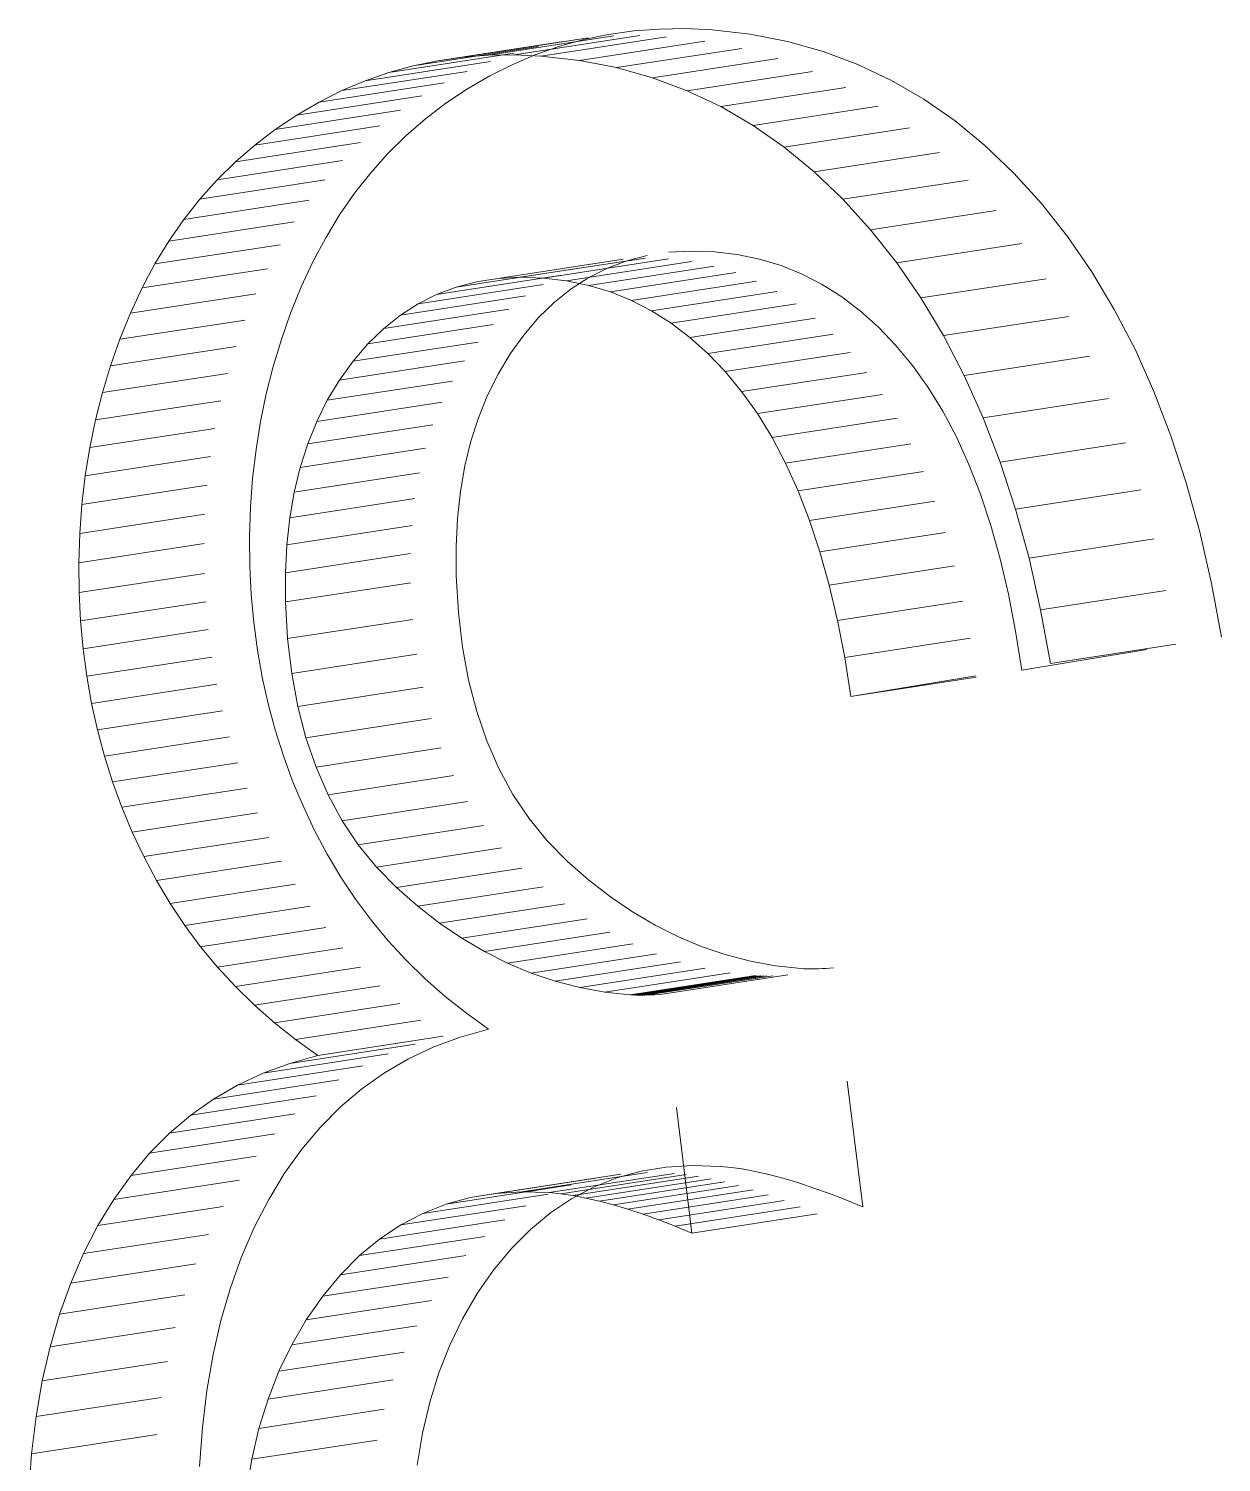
# Model space of a CAD drawing. Extents: x 23 to 417, y 3 to 294.
# Drawn here: x 354.677 to 355.618, y 119.541 to 120.673 of the extents above; entities that cross this region are included whole.
import ezdxf

# ---------------------------------------------------------------- set-up
doc = ezdxf.new("R2010")
doc.units = 0
doc.linetypes.add('DASHED', pattern=[15, 12, -3])
doc.layers.get('0').update_dxf_attribs({"lineweight": 13})

# ---------------------------------------------------------------- blocks, each defined once
blk = doc.blocks.new('BLOCK3535')
at = {"color": 7, "linetype": 'DASHED', "lineweight": 13, "ltscale": 0.006819}
for p, q in [((5.4296, -23.3737), (5.6992, -23.3323)), ((5.4686, -23.3656), (5.7381, -23.3242)), ((5.5083, -23.3601), (5.7778, -23.3187)), ((5.5487, -23.357), (5.8183, -23.3156)), ((5.5899, -23.3564), (5.8595, -23.315)), ((5.6318, -23.3583), (5.9014, -23.3169)), ((5.6922, -23.3652), (5.9618, -23.3237)), ((5.3539, -23.3973), (5.6235, -23.3559)), ((5.3914, -23.3843), (5.661, -23.3429)), ((5.7507, -23.3766), (6.0203, -23.3352)), ((5.8074, -23.3926), (6.077, -23.3511)), ((5.3172, -23.4128), (5.5868, -23.3714)), ((5.8622, -23.4131), (6.1318, -23.3717)), ((5.2812, -23.4309), (5.5508, -23.3895)), ((5.9151, -23.4382), (6.1847, -23.3968)), ((5.2459, -23.4514), (5.5155, -23.41)), ((5.2119, -23.4741), (5.4815, -23.4327)), ((5.9662, -23.4679), (6.2357, -23.4265)), ((5.1796, -23.4988), (5.4492, -23.4573)), ((6.0153, -23.5022), (6.2849, -23.4608)), ((5.1491, -23.5253), (5.4187, -23.4839)), ((5.1203, -23.5537), (5.3898, -23.5123)), ((6.0627, -23.541), (6.3322, -23.4996)), ((5.0931, -23.5841), (5.3627, -23.5426)), ((6.1081, -23.5844), (6.3777, -23.543)), ((5.0678, -23.6163), (5.3373, -23.5749)), ((6.1517, -23.6324), (6.4212, -23.591)), ((5.0441, -23.6504), (5.3137, -23.609)), ((5.0222, -23.6865), (5.2918, -23.6451)), ((6.1929, -23.6845), (6.4625, -23.6431)), ((5.5634, -23.7095), (5.8329, -23.6681)), ((5.5985, -23.7075), (5.8681, -23.6661)), ((5.6352, -23.7087), (5.9047, -23.6673)), ((5.6716, -23.713), (5.9412, -23.6715)), ((5.002, -23.7244), (5.2716, -23.683)), ((5.4667, -23.7346), (5.7363, -23.6932)), ((5.4974, -23.723), (5.767, -23.6816)), ((5.7069, -23.7203), (5.9765, -23.6789)), ((5.7411, -23.7306), (6.0106, -23.6892)), ((5.4374, -23.7493), (5.7069, -23.7079)), ((5.7741, -23.744), (6.0437, -23.7026)), ((5.806, -23.7605), (6.0755, -23.719)), ((6.2312, -23.7402), (6.5008, -23.6988)), ((4.9835, -23.7643), (5.2531, -23.7228)), ((5.4095, -23.7672), (5.6791, -23.7258)), ((5.8367, -23.7799), (6.1063, -23.7385)), ((4.9669, -23.8054), (5.2364, -23.764)), ((5.3832, -23.7883), (5.6527, -23.7469)), ((5.8663, -23.8024), (6.1359, -23.761)), ((6.2668, -23.7996), (6.5363, -23.7582)), ((5.3583, -23.8126), (5.6278, -23.7712)), ((5.8947, -23.828), (6.1643, -23.7865)), ((4.9521, -23.8472), (5.2217, -23.8058)), ((5.3348, -23.8401), (5.6044, -23.7987)), ((5.3133, -23.8701), (5.5829, -23.8286)), ((5.922, -23.8565), (6.1916, -23.8151)), ((6.2994, -23.8626), (6.569, -23.8212)), ((4.9392, -23.8896), (5.2088, -23.8482)), ((5.9482, -23.8881), (6.2178, -23.8467)), ((5.2942, -23.9018), (5.5638, -23.8604)), ((4.9283, -23.9328), (5.1979, -23.8913)), ((5.2776, -23.9353), (5.5471, -23.8939)), ((5.973, -23.9228), (6.2426, -23.8814)), ((6.3293, -23.9292), (6.5989, -23.8878)), ((5.9961, -23.9604), (6.2657, -23.919)), ((4.9192, -23.9765), (5.1888, -23.9351)), ((5.2633, -23.9707), (5.5329, -23.9292)), ((5.2514, -24.0078), (5.521, -23.9664)), ((6.0175, -24.001), (6.2871, -23.9596)), ((6.3563, -23.9995), (6.6258, -23.9581)), ((4.9121, -24.021), (5.1817, -23.9796)), ((5.242, -24.0467), (5.5115, -24.0053)), ((6.0373, -24.0447), (6.3068, -24.0033)), ((4.9068, -24.0661), (5.1764, -24.0247)), ((6.3804, -24.0735), (6.65, -24.0321)), ((5.2349, -24.0874), (5.5045, -24.0459)), ((6.0553, -24.0913), (6.3249, -24.0499)), ((4.9035, -24.1118), (5.1731, -24.0704)), ((5.2303, -24.1298), (5.4999, -24.0884)), ((6.0718, -24.1409), (6.3413, -24.0995)), ((4.902, -24.1583), (5.1716, -24.1169)), ((6.4017, -24.1511), (6.6713, -24.1096)), ((5.2281, -24.1741), (5.4977, -24.1327)), ((4.9025, -24.2054), (5.1721, -24.1639)), ((6.0865, -24.1935), (6.3561, -24.1521)), ((5.2283, -24.2201), (5.4978, -24.1787)), ((6.4201, -24.2323), (6.6897, -24.1909)), ((4.9047, -24.2501), (5.1743, -24.2086)), ((6.0996, -24.2492), (6.3692, -24.2078)), ((5.2316, -24.278), (5.5012, -24.2366)), ((4.9087, -24.2941), (5.1783, -24.2527)), ((6.111, -24.3078), (6.3806, -24.2664)), ((6.4357, -24.3172), (6.7053, -24.2757)), ((4.9145, -24.3375), (5.1841, -24.2961)), ((5.2381, -24.333), (5.5077, -24.2916)), ((6.1207, -24.3694), (6.3903, -24.328)), ((4.922, -24.3802), (5.1916, -24.3388)), ((5.2477, -24.3852), (5.5173, -24.3438)), ((4.9313, -24.4222), (5.2009, -24.3808)), ((5.2605, -24.4345), (5.5301, -24.3931)), ((4.9424, -24.4635), (5.212, -24.4221)), ((5.2764, -24.481), (5.546, -24.4396)), ((4.9553, -24.5042), (5.2249, -24.4628)), ((5.2955, -24.5247), (5.5651, -24.4832)), ((4.9699, -24.5442), (5.2395, -24.5028)), ((5.3178, -24.5655), (5.5873, -24.5241)), ((4.9863, -24.5836), (5.2559, -24.5422)), ((5.3432, -24.6034), (5.6127, -24.562)), ((5.0045, -24.6222), (5.2741, -24.5808)), ((5.3717, -24.6386), (5.6413, -24.5972)), ((5.0244, -24.6599), (5.294, -24.6184)), ((5.4034, -24.6709), (5.673, -24.6294)), ((5.046, -24.6961), (5.3156, -24.6547)), ((5.437, -24.7003), (5.7066, -24.6589)), ((5.0693, -24.731), (5.3389, -24.6895)), ((5.4714, -24.727), (5.741, -24.6856)), ((5.5065, -24.7509), (5.776, -24.7095)), ((5.0943, -24.7644), (5.3638, -24.723)), ((5.5423, -24.772), (5.8119, -24.7306)), ((5.1209, -24.7965), (5.3905, -24.7551)), ((5.5788, -24.7904), (5.8484, -24.749)), ((5.6161, -24.8059), (5.8857, -24.7645)), ((5.6541, -24.8187), (5.9237, -24.7773)), ((5.1492, -24.8272), (5.4188, -24.7858)), ((5.6928, -24.8287), (5.9624, -24.7873)), ((5.7322, -24.8359), (6.0018, -24.7945)), ((5.7724, -24.8403), (6.042, -24.7989)), ((5.7764, -24.8405), (6.046, -24.7991)), ((5.7807, -24.8407), (6.0502, -24.7993)), ((5.7851, -24.8408), (6.0547, -24.7994)), ((5.7899, -24.8408), (6.0595, -24.7994)), ((5.8001, -24.8406), (6.0696, -24.7992)), ((5.8234, -24.8393), (6.093, -24.7979)), ((5.1792, -24.8565), (5.4488, -24.8151)), ((5.2109, -24.8844), (5.4805, -24.843)), ((5.2443, -24.9109), (5.5139, -24.8695)), ((5.2793, -24.9361), (5.5489, -24.8946)), ((5.235, -24.9485), (5.5046, -24.907)), ((5.1928, -24.9641), (5.4624, -24.9227)), ((5.1148, -25.005), (5.3844, -24.9636)), ((5.1527, -24.9829), (5.4223, -24.9415)), ((5.079, -25.0303), (5.3486, -24.9888)), ((5.0454, -25.0587), (5.315, -25.0173)), ((5.0138, -25.0904), (5.2834, -25.049)), ((4.9845, -25.1253), (5.254, -25.0839)), ((4.9572, -25.1634), (5.2268, -25.122)), ((5.5198, -25.1603), (5.7894, -25.1189)), ((5.5597, -25.1538), (5.8293, -25.1124)), ((5.6013, -25.1512), (5.8708, -25.1098)), ((5.6445, -25.1525), (5.9141, -25.1111)), ((5.6629, -25.1543), (5.9325, -25.1129)), ((5.6823, -25.1572), (5.9518, -25.1158)), ((5.7025, -25.1611), (5.9721, -25.1197)), ((5.445, -25.1853), (5.7146, -25.1438)), ((5.4816, -25.1708), (5.7511, -25.1294)), ((5.7237, -25.166), (5.9933, -25.1245)), ((5.7457, -25.1719), (6.0153, -25.1305)), ((5.7687, -25.1788), (6.0383, -25.1374)), ((4.9321, -25.2047), (5.2017, -25.1633)), ((5.4101, -25.2036), (5.6797, -25.1622)), ((5.7926, -25.1867), (6.0622, -25.1453)), ((5.8174, -25.1957), (6.087, -25.1542)), ((5.8431, -25.2056), (6.1127, -25.1642)), ((5.3768, -25.2259), (5.6464, -25.1845)), ((5.8697, -25.2166), (6.1393, -25.1752)), ((4.9093, -25.2489), (5.1789, -25.2075)), ((5.3453, -25.2521), (5.6148, -25.2107)), ((4.8892, -25.2955), (5.1588, -25.254)), ((5.3153, -25.2822), (5.5849, -25.2408)), ((5.2871, -25.3163), (5.5567, -25.2749)), ((4.8716, -25.3445), (5.1412, -25.3031)), ((5.2611, -25.3535), (5.5307, -25.3121)), ((4.8567, -25.3959), (5.1263, -25.3545)), ((5.2381, -25.393), (5.5077, -25.3516)), ((5.2179, -25.4347), (5.4875, -25.3933)), ((4.8444, -25.4498), (5.114, -25.4084)), ((5.2007, -25.4787), (5.4703, -25.4373)), ((4.8346, -25.5062), (5.1042, -25.4648)), ((5.1864, -25.525), (5.456, -25.4836)), ((4.8275, -25.565), (5.0971, -25.5236)), ((5.1751, -25.5736), (5.4446, -25.5322))]:
    blk.add_line(p, q, dxfattribs=at)
at = {"color": 7, "linetype": 'DASHED', "lineweight": 13, "ltscale": 0.00099113}
for p, q in [((5.6992, -23.3323), (5.661, -23.3429)), ((5.4296, -23.3737), (5.3914, -23.3843))]:
    blk.add_line(p, q, dxfattribs=at)
at = {"color": 7, "linetype": 'DASHED', "lineweight": 13, "ltscale": 0.000994502}
for p, q in [((5.7381, -23.3242), (5.6992, -23.3323)), ((5.4686, -23.3656), (5.4296, -23.3737))]:
    blk.add_line(p, q, dxfattribs=at)
at = {"color": 7, "linetype": 'DASHED', "lineweight": 13, "ltscale": 0.001002}
for p, q in [((5.7778, -23.3187), (5.7381, -23.3242)), ((5.5083, -23.3601), (5.4686, -23.3656)), ((5.9237, -24.7773), (5.8857, -24.7645)), ((5.6541, -24.8187), (5.6161, -24.8059))]:
    blk.add_line(p, q, dxfattribs=at)
at = {"color": 7, "linetype": 'DASHED', "lineweight": 13, "ltscale": 0.001014}
for p, q in [((5.8183, -23.3156), (5.7778, -23.3187)), ((5.5487, -23.357), (5.5083, -23.3601))]:
    blk.add_line(p, q, dxfattribs=at)
at = {"color": 7, "linetype": 'DASHED', "lineweight": 13, "ltscale": 0.00103}
for p, q in [((5.8595, -23.315), (5.8183, -23.3156)), ((5.5899, -23.3564), (5.5487, -23.357))]:
    blk.add_line(p, q, dxfattribs=at)
at = {"color": 7, "linetype": 'DASHED', "lineweight": 13, "ltscale": 0.001049}
for p, q in [((5.9014, -23.3169), (5.8595, -23.315)), ((5.6318, -23.3583), (5.5899, -23.3564)), ((5.4188, -24.7858), (5.4488, -24.8151)), ((5.1492, -24.8272), (5.1792, -24.8565))]:
    blk.add_line(p, q, dxfattribs=at)
at = {"color": 7, "linetype": 'DASHED', "lineweight": 13, "ltscale": 0.00152}
for p, q in [((5.9618, -23.3237), (5.9014, -23.3169)), ((5.6922, -23.3652), (5.6318, -23.3583))]:
    blk.add_line(p, q, dxfattribs=at)
at = {"color": 7, "linetype": 'DASHED', "lineweight": 13, "ltscale": 0.001491}
for p, q in [((6.0203, -23.3352), (5.9618, -23.3237)), ((5.7507, -23.3766), (5.6922, -23.3652))]:
    blk.add_line(p, q, dxfattribs=at)
at = {"color": 7, "linetype": 'DASHED', "lineweight": 13, "ltscale": 0.000996958}
for p, q in [((5.6235, -23.3559), (5.5868, -23.3714)), ((5.3539, -23.3973), (5.3172, -23.4128))]:
    blk.add_line(p, q, dxfattribs=at)
at = {"color": 7, "linetype": 'DASHED', "lineweight": 13, "ltscale": 0.000992173}
for p, q in [((5.661, -23.3429), (5.6235, -23.3559)), ((5.3914, -23.3843), (5.3539, -23.3973))]:
    blk.add_line(p, q, dxfattribs=at)
at = {"color": 7, "linetype": 'DASHED', "lineweight": 13, "ltscale": 0.001472}
for p, q in [((6.077, -23.3511), (6.0203, -23.3352)), ((5.8074, -23.3926), (5.7507, -23.3766))]:
    blk.add_line(p, q, dxfattribs=at)
at = {"color": 7, "linetype": 'DASHED', "lineweight": 13, "ltscale": 0.001463}
for p, q in [((6.1318, -23.3717), (6.077, -23.3511)), ((5.8622, -23.4131), (5.8074, -23.3926))]:
    blk.add_line(p, q, dxfattribs=at)
at = {"color": 7, "linetype": 'DASHED', "lineweight": 13, "ltscale": 0.001006}
for p, q in [((5.5868, -23.3714), (5.5508, -23.3895)), ((5.3172, -23.4128), (5.2812, -23.4309))]:
    blk.add_line(p, q, dxfattribs=at)
at = {"color": 7, "linetype": 'DASHED', "lineweight": 13, "ltscale": 0.001464}
for p, q in [((6.1847, -23.3968), (6.1318, -23.3717)), ((5.9151, -23.4382), (5.8622, -23.4131))]:
    blk.add_line(p, q, dxfattribs=at)
at = {"color": 7, "linetype": 'DASHED', "lineweight": 13, "ltscale": 0.00102}
for p, q in [((5.5508, -23.3895), (5.5155, -23.41)), ((5.2812, -23.4309), (5.2459, -23.4514))]:
    blk.add_line(p, q, dxfattribs=at)
at = {"color": 7, "linetype": 'DASHED', "lineweight": 13, "ltscale": 0.001477}
for p, q in [((6.2357, -23.4265), (6.1847, -23.3968)), ((5.9662, -23.4679), (5.9151, -23.4382))]:
    blk.add_line(p, q, dxfattribs=at)
at = {"color": 7, "linetype": 'DASHED', "lineweight": 13, "ltscale": 0.001023}
for p, q in [((5.5155, -23.41), (5.4815, -23.4327)), ((5.2459, -23.4514), (5.2119, -23.4741))]:
    blk.add_line(p, q, dxfattribs=at)
at = {"color": 7, "linetype": 'DASHED', "lineweight": 13, "ltscale": 0.001015}
for p, q in [((5.4815, -23.4327), (5.4492, -23.4573)), ((5.2119, -23.4741), (5.1796, -23.4988))]:
    blk.add_line(p, q, dxfattribs=at)
at = {"color": 7, "linetype": 'DASHED', "lineweight": 13, "ltscale": 0.001499}
for p, q in [((6.2849, -23.4608), (6.2357, -23.4265)), ((6.0153, -23.5022), (5.9662, -23.4679))]:
    blk.add_line(p, q, dxfattribs=at)
at = {"color": 7, "linetype": 'DASHED', "lineweight": 13, "ltscale": 0.001012}
for p, q in [((5.4492, -23.4573), (5.4187, -23.4839)), ((5.4187, -23.4839), (5.3898, -23.5123)), ((5.1796, -23.4988), (5.1491, -23.5253)), ((5.1491, -23.5253), (5.1203, -23.5537))]:
    blk.add_line(p, q, dxfattribs=at)
at = {"color": 7, "linetype": 'DASHED', "lineweight": 13, "ltscale": 0.00153}
for p, q in [((6.3322, -23.4996), (6.2849, -23.4608)), ((6.0627, -23.541), (6.0153, -23.5022))]:
    blk.add_line(p, q, dxfattribs=at)
at = {"color": 7, "linetype": 'DASHED', "lineweight": 13, "ltscale": 0.001017}
for p, q in [((5.3898, -23.5123), (5.3627, -23.5426)), ((5.1203, -23.5537), (5.0931, -23.5841))]:
    blk.add_line(p, q, dxfattribs=at)
at = {"color": 7, "linetype": 'DASHED', "lineweight": 13, "ltscale": 0.001571}
for p, q in [((6.3777, -23.543), (6.3322, -23.4996)), ((6.1081, -23.5844), (6.0627, -23.541))]:
    blk.add_line(p, q, dxfattribs=at)
at = {"color": 7, "linetype": 'DASHED', "lineweight": 13, "ltscale": 0.001026}
for p, q in [((5.3627, -23.5426), (5.3373, -23.5749)), ((5.0931, -23.5841), (5.0678, -23.6163)), ((6.1916, -23.8151), (6.2178, -23.8467)), ((5.922, -23.8565), (5.9482, -23.8881)), ((5.6148, -25.2107), (5.6464, -25.1845)), ((5.3453, -25.2521), (5.3768, -25.2259))]:
    blk.add_line(p, q, dxfattribs=at)
at = {"color": 7, "linetype": 'DASHED', "lineweight": 13, "ltscale": 0.00162}
for p, q in [((6.4212, -23.591), (6.3777, -23.543)), ((6.1517, -23.6324), (6.1081, -23.5844))]:
    blk.add_line(p, q, dxfattribs=at)
at = {"color": 7, "linetype": 'DASHED', "lineweight": 13, "ltscale": 0.001038}
for p, q in [((5.3373, -23.5749), (5.3137, -23.609)), ((5.0678, -23.6163), (5.0441, -23.6504))]:
    blk.add_line(p, q, dxfattribs=at)
at = {"color": 7, "linetype": 'DASHED', "lineweight": 13, "ltscale": 0.001661}
for p, q in [((6.4625, -23.6431), (6.4212, -23.591)), ((6.1929, -23.6845), (6.1517, -23.6324))]:
    blk.add_line(p, q, dxfattribs=at)
at = {"color": 7, "linetype": 'DASHED', "lineweight": 13, "ltscale": 0.001055}
for p, q in [((5.3137, -23.609), (5.2918, -23.6451)), ((5.0441, -23.6504), (5.0222, -23.6865)), ((5.294, -24.6184), (5.3156, -24.6547)), ((5.0244, -24.6599), (5.046, -24.6961)), ((5.4488, -24.8151), (5.4805, -24.843)), ((5.1792, -24.8565), (5.2109, -24.8844))]:
    blk.add_line(p, q, dxfattribs=at)
at = {"color": 7, "linetype": 'DASHED', "lineweight": 13, "ltscale": 0.001075}
for p, q in [((5.2918, -23.6451), (5.2716, -23.683)), ((5.0222, -23.6865), (5.002, -23.7244))]:
    blk.add_line(p, q, dxfattribs=at)
at = {"color": 7, "linetype": 'DASHED', "lineweight": 13, "ltscale": 0.001691}
for p, q in [((6.5008, -23.6988), (6.4625, -23.6431)), ((6.2312, -23.7402), (6.1929, -23.6845))]:
    blk.add_line(p, q, dxfattribs=at)
at = {"color": 7, "linetype": 'DASHED', "lineweight": 13, "ltscale": 0.000832257}
for p, q in [((5.767, -23.6816), (5.7992, -23.6733)), ((5.4974, -23.723), (5.5297, -23.7147))]:
    blk.add_line(p, q, dxfattribs=at)
at = {"color": 7, "linetype": 'DASHED', "lineweight": 13, "ltscale": 0.000880522}
for p, q in [((5.8329, -23.6681), (5.8681, -23.6661)), ((5.5634, -23.7095), (5.5985, -23.7075))]:
    blk.add_line(p, q, dxfattribs=at)
at = {"color": 7, "linetype": 'DASHED', "lineweight": 13, "ltscale": 0.000916212}
for p, q in [((5.8681, -23.6661), (5.9047, -23.6673)), ((5.5985, -23.7075), (5.6352, -23.7087))]:
    blk.add_line(p, q, dxfattribs=at)
at = {"color": 7, "linetype": 'DASHED', "lineweight": 13, "ltscale": 0.000917252}
for p, q in [((5.9047, -23.6673), (5.9412, -23.6715)), ((5.6352, -23.7087), (5.6716, -23.713))]:
    blk.add_line(p, q, dxfattribs=at)
at = {"color": 7, "linetype": 'DASHED', "lineweight": 13, "ltscale": 0.000901365}
for p, q in [((5.9412, -23.6715), (5.9765, -23.6789)), ((5.6716, -23.713), (5.7069, -23.7203))]:
    blk.add_line(p, q, dxfattribs=at)
at = {"color": 7, "linetype": 'DASHED', "lineweight": 13, "ltscale": 0.001098}
for p, q in [((5.2716, -23.683), (5.2531, -23.7228)), ((5.002, -23.7244), (4.9835, -23.7643))]:
    blk.add_line(p, q, dxfattribs=at)
at = {"color": 7, "linetype": 'DASHED', "lineweight": 13, "ltscale": 0.000819987}
for p, q in [((5.7069, -23.7079), (5.7363, -23.6932)), ((5.4374, -23.7493), (5.4667, -23.7346))]:
    blk.add_line(p, q, dxfattribs=at)
at = {"color": 7, "linetype": 'DASHED', "lineweight": 13, "ltscale": 0.000821566}
for p, q in [((5.7363, -23.6932), (5.767, -23.6816)), ((5.4667, -23.7346), (5.4974, -23.723))]:
    blk.add_line(p, q, dxfattribs=at)
at = {"color": 7, "linetype": 'DASHED', "lineweight": 13, "ltscale": 0.000892286}
for p, q in [((5.9765, -23.6789), (6.0106, -23.6892)), ((5.7069, -23.7203), (5.7411, -23.7306))]:
    blk.add_line(p, q, dxfattribs=at)
at = {"color": 7, "linetype": 'DASHED', "lineweight": 13, "ltscale": 0.000890616}
for p, q in [((6.0106, -23.6892), (6.0437, -23.7026)), ((5.7411, -23.7306), (5.7741, -23.744))]:
    blk.add_line(p, q, dxfattribs=at)
at = {"color": 7, "linetype": 'DASHED', "lineweight": 13, "ltscale": 0.000852351}
blk.add_line((5.5297, -23.7147), (5.5634, -23.7095), dxfattribs=at)
at = {"color": 7, "linetype": 'DASHED', "lineweight": 13, "ltscale": 0.000827616}
for p, q in [((5.6791, -23.7258), (5.7069, -23.7079)), ((5.4095, -23.7672), (5.4374, -23.7493))]:
    blk.add_line(p, q, dxfattribs=at)
at = {"color": 7, "linetype": 'DASHED', "lineweight": 13, "ltscale": 0.000896634}
for p, q in [((6.0437, -23.7026), (6.0755, -23.719)), ((5.7741, -23.744), (5.806, -23.7605))]:
    blk.add_line(p, q, dxfattribs=at)
at = {"color": 7, "linetype": 'DASHED', "lineweight": 13, "ltscale": 0.000909192}
for p, q in [((6.0755, -23.719), (6.1063, -23.7385)), ((5.806, -23.7605), (5.8367, -23.7799))]:
    blk.add_line(p, q, dxfattribs=at)
at = {"color": 7, "linetype": 'DASHED', "lineweight": 13, "ltscale": 0.001729}
for p, q in [((6.5363, -23.7582), (6.5008, -23.6988)), ((6.2668, -23.7996), (6.2312, -23.7402))]:
    blk.add_line(p, q, dxfattribs=at)
at = {"color": 7, "linetype": 'DASHED', "lineweight": 13, "ltscale": 0.00111}
for p, q in [((5.2531, -23.7228), (5.2364, -23.764)), ((4.9835, -23.7643), (4.9669, -23.8054))]:
    blk.add_line(p, q, dxfattribs=at)
at = {"color": 7, "linetype": 'DASHED', "lineweight": 13, "ltscale": 0.000844486}
for p, q in [((5.6527, -23.7469), (5.6791, -23.7258)), ((5.3832, -23.7883), (5.4095, -23.7672))]:
    blk.add_line(p, q, dxfattribs=at)
at = {"color": 7, "linetype": 'DASHED', "lineweight": 13, "ltscale": 0.000929601}
for p, q in [((6.1063, -23.7385), (6.1359, -23.761)), ((5.8367, -23.7799), (5.8663, -23.8024))]:
    blk.add_line(p, q, dxfattribs=at)
at = {"color": 7, "linetype": 'DASHED', "lineweight": 13, "ltscale": 0.001108}
for p, q in [((5.2364, -23.764), (5.2217, -23.8058)), ((4.9669, -23.8054), (4.9521, -23.8472)), ((5.4977, -24.1327), (5.4999, -24.0884)), ((5.2281, -24.1741), (5.2303, -24.1298))]:
    blk.add_line(p, q, dxfattribs=at)
at = {"color": 7, "linetype": 'DASHED', "lineweight": 13, "ltscale": 0.000869518}
for p, q in [((5.6278, -23.7712), (5.6527, -23.7469)), ((5.3583, -23.8126), (5.3832, -23.7883))]:
    blk.add_line(p, q, dxfattribs=at)
at = {"color": 7, "linetype": 'DASHED', "lineweight": 13, "ltscale": 0.000956013}
for p, q in [((6.1359, -23.761), (6.1643, -23.7865)), ((5.8663, -23.8024), (5.8947, -23.828))]:
    blk.add_line(p, q, dxfattribs=at)
at = {"color": 7, "linetype": 'DASHED', "lineweight": 13, "ltscale": 0.001774}
for p, q in [((6.569, -23.8212), (6.5363, -23.7582)), ((6.2994, -23.8626), (6.2668, -23.7996))]:
    blk.add_line(p, q, dxfattribs=at)
at = {"color": 7, "linetype": 'DASHED', "lineweight": 13, "ltscale": 0.000902742}
for p, q in [((5.6044, -23.7987), (5.6278, -23.7712)), ((5.3348, -23.8401), (5.3583, -23.8126))]:
    blk.add_line(p, q, dxfattribs=at)
at = {"color": 7, "linetype": 'DASHED', "lineweight": 13, "ltscale": 0.000987931}
for p, q in [((6.1643, -23.7865), (6.1916, -23.8151)), ((5.8947, -23.828), (5.922, -23.8565))]:
    blk.add_line(p, q, dxfattribs=at)
at = {"color": 7, "linetype": 'DASHED', "lineweight": 13, "ltscale": 0.001109}
for p, q in [((5.2217, -23.8058), (5.2088, -23.8482)), ((4.9521, -23.8472), (4.9392, -23.8896))]:
    blk.add_line(p, q, dxfattribs=at)
at = {"color": 7, "linetype": 'DASHED', "lineweight": 13, "ltscale": 0.000921832}
for p, q in [((5.5829, -23.8286), (5.6044, -23.7987)), ((5.3133, -23.8701), (5.3348, -23.8401))]:
    blk.add_line(p, q, dxfattribs=at)
at = {"color": 7, "linetype": 'DASHED', "lineweight": 13, "ltscale": 0.000926185}
for p, q in [((5.5638, -23.8604), (5.5829, -23.8286)), ((5.2942, -23.9018), (5.3133, -23.8701))]:
    blk.add_line(p, q, dxfattribs=at)
at = {"color": 7, "linetype": 'DASHED', "lineweight": 13, "ltscale": 0.001826}
for p, q in [((6.5989, -23.8878), (6.569, -23.8212)), ((6.3293, -23.9292), (6.2994, -23.8626))]:
    blk.add_line(p, q, dxfattribs=at)
at = {"color": 7, "linetype": 'DASHED', "lineweight": 13, "ltscale": 0.001112}
for p, q in [((5.2088, -23.8482), (5.1979, -23.8913)), ((4.9392, -23.8896), (4.9283, -23.9328))]:
    blk.add_line(p, q, dxfattribs=at)
at = {"color": 7, "linetype": 'DASHED', "lineweight": 13, "ltscale": 0.001064}
for p, q in [((6.2178, -23.8467), (6.2426, -23.8814)), ((5.9482, -23.8881), (5.973, -23.9228)), ((5.2741, -24.5808), (5.294, -24.6184)), ((5.0045, -24.6222), (5.0244, -24.6599))]:
    blk.add_line(p, q, dxfattribs=at)
at = {"color": 7, "linetype": 'DASHED', "lineweight": 13, "ltscale": 0.000936313}
for p, q in [((5.5471, -23.8939), (5.5638, -23.8604)), ((5.2776, -23.9353), (5.2942, -23.9018))]:
    blk.add_line(p, q, dxfattribs=at)
at = {"color": 7, "linetype": 'DASHED', "lineweight": 13, "ltscale": 0.001118}
for p, q in [((5.1979, -23.8913), (5.1888, -23.9351)), ((4.9283, -23.9328), (4.9192, -23.9765)), ((5.7066, -24.6589), (5.673, -24.6294)), ((5.437, -24.7003), (5.4034, -24.6709)), ((5.315, -25.0173), (5.2834, -25.049)), ((5.0454, -25.0587), (5.0138, -25.0904))]:
    blk.add_line(p, q, dxfattribs=at)
at = {"color": 7, "linetype": 'DASHED', "lineweight": 13, "ltscale": 0.000952276}
for p, q in [((5.5329, -23.9292), (5.5471, -23.8939)), ((5.2633, -23.9707), (5.2776, -23.9353))]:
    blk.add_line(p, q, dxfattribs=at)
at = {"color": 7, "linetype": 'DASHED', "lineweight": 13, "ltscale": 0.001104}
for p, q in [((6.2426, -23.8814), (6.2657, -23.919)), ((5.973, -23.9228), (5.9961, -23.9604))]:
    blk.add_line(p, q, dxfattribs=at)
at = {"color": 7, "linetype": 'DASHED', "lineweight": 13, "ltscale": 0.001883}
for p, q in [((6.6258, -23.9581), (6.5989, -23.8878)), ((6.3563, -23.9995), (6.3293, -23.9292))]:
    blk.add_line(p, q, dxfattribs=at)
at = {"color": 7, "linetype": 'DASHED', "lineweight": 13, "ltscale": 0.001148}
for p, q in [((6.2657, -23.919), (6.2871, -23.9596)), ((5.9961, -23.9604), (6.0175, -24.001))]:
    blk.add_line(p, q, dxfattribs=at)
at = {"color": 7, "linetype": 'DASHED', "lineweight": 13, "ltscale": 0.001125}
for p, q in [((5.1888, -23.9351), (5.1817, -23.9796)), ((4.9192, -23.9765), (4.9121, -24.021)), ((5.5046, -24.907), (5.4624, -24.9227)), ((5.235, -24.9485), (5.1928, -24.9641))]:
    blk.add_line(p, q, dxfattribs=at)
at = {"color": 7, "linetype": 'DASHED', "lineweight": 13, "ltscale": 0.000974083}
for p, q in [((5.521, -23.9664), (5.5329, -23.9292)), ((5.2514, -24.0078), (5.2633, -23.9707))]:
    blk.add_line(p, q, dxfattribs=at)
at = {"color": 7, "linetype": 'DASHED', "lineweight": 13, "ltscale": 0.001001}
for p, q in [((5.5115, -24.0053), (5.521, -23.9664)), ((5.242, -24.0467), (5.2514, -24.0078)), ((5.6464, -25.1845), (5.6797, -25.1622)), ((5.3768, -25.2259), (5.4101, -25.2036))]:
    blk.add_line(p, q, dxfattribs=at)
at = {"color": 7, "linetype": 'DASHED', "lineweight": 13, "ltscale": 0.001197}
for p, q in [((6.2871, -23.9596), (6.3068, -24.0033)), ((6.0175, -24.001), (6.0373, -24.0447))]:
    blk.add_line(p, q, dxfattribs=at)
at = {"color": 7, "linetype": 'DASHED', "lineweight": 13, "ltscale": 0.001944}
for p, q in [((6.65, -24.0321), (6.6258, -23.9581)), ((6.3804, -24.0735), (6.3563, -23.9995))]:
    blk.add_line(p, q, dxfattribs=at)
at = {"color": 7, "linetype": 'DASHED', "lineweight": 13, "ltscale": 0.001135}
for p, q in [((5.1817, -23.9796), (5.1764, -24.0247)), ((4.9121, -24.021), (4.9068, -24.0661))]:
    blk.add_line(p, q, dxfattribs=at)
at = {"color": 7, "linetype": 'DASHED', "lineweight": 13, "ltscale": 0.001032}
for p, q in [((5.5045, -24.0459), (5.5115, -24.0053)), ((5.2349, -24.0874), (5.242, -24.0467))]:
    blk.add_line(p, q, dxfattribs=at)
at = {"color": 7, "linetype": 'DASHED', "lineweight": 13, "ltscale": 0.00125}
for p, q in [((6.3068, -24.0033), (6.3249, -24.0499)), ((6.0373, -24.0447), (6.0553, -24.0913))]:
    blk.add_line(p, q, dxfattribs=at)
at = {"color": 7, "linetype": 'DASHED', "lineweight": 13, "ltscale": 0.001147}
for p, q in [((5.1764, -24.0247), (5.1731, -24.0704)), ((4.9068, -24.0661), (4.9035, -24.1118))]:
    blk.add_line(p, q, dxfattribs=at)
at = {"color": 7, "linetype": 'DASHED', "lineweight": 13, "ltscale": 0.002012}
for p, q in [((6.6713, -24.1096), (6.65, -24.0321)), ((6.4017, -24.1511), (6.3804, -24.0735))]:
    blk.add_line(p, q, dxfattribs=at)
at = {"color": 7, "linetype": 'DASHED', "lineweight": 13, "ltscale": 0.001068}
for p, q in [((5.4999, -24.0884), (5.5045, -24.0459)), ((5.2303, -24.1298), (5.2349, -24.0874)), ((5.2559, -24.5422), (5.2741, -24.5808)), ((4.9863, -24.5836), (5.0045, -24.6222))]:
    blk.add_line(p, q, dxfattribs=at)
at = {"color": 7, "linetype": 'DASHED', "lineweight": 13, "ltscale": 0.001307}
for p, q in [((6.3249, -24.0499), (6.3413, -24.0995)), ((6.0553, -24.0913), (6.0718, -24.1409))]:
    blk.add_line(p, q, dxfattribs=at)
at = {"color": 7, "linetype": 'DASHED', "lineweight": 13, "ltscale": 0.001161}
for p, q in [((5.1731, -24.0704), (5.1716, -24.1169)), ((4.9035, -24.1118), (4.902, -24.1583))]:
    blk.add_line(p, q, dxfattribs=at)
at = {"color": 7, "linetype": 'DASHED', "lineweight": 13, "ltscale": 0.001366}
for p, q in [((6.3413, -24.0995), (6.3561, -24.1521)), ((6.0718, -24.1409), (6.0865, -24.1935))]:
    blk.add_line(p, q, dxfattribs=at)
at = {"color": 7, "linetype": 'DASHED', "lineweight": 13, "ltscale": 0.001177}
for p, q in [((5.1716, -24.1169), (5.1721, -24.1639)), ((4.902, -24.1583), (4.9025, -24.2054))]:
    blk.add_line(p, q, dxfattribs=at)
at = {"color": 7, "linetype": 'DASHED', "lineweight": 13, "ltscale": 0.002082}
for p, q in [((6.6897, -24.1909), (6.6713, -24.1096)), ((6.4201, -24.2323), (6.4017, -24.1511))]:
    blk.add_line(p, q, dxfattribs=at)
at = {"color": 7, "linetype": 'DASHED', "lineweight": 13, "ltscale": 0.001151}
for p, q in [((5.4978, -24.1787), (5.4977, -24.1327)), ((5.2283, -24.2201), (5.2281, -24.1741)), ((5.5489, -24.8946), (5.5046, -24.907)), ((5.2793, -24.9361), (5.235, -24.9485))]:
    blk.add_line(p, q, dxfattribs=at)
at = {"color": 7, "linetype": 'DASHED', "lineweight": 13, "ltscale": 0.001119}
for p, q in [((5.1721, -24.1639), (5.1743, -24.2086)), ((4.9025, -24.2054), (4.9047, -24.2501))]:
    blk.add_line(p, q, dxfattribs=at)
at = {"color": 7, "linetype": 'DASHED', "lineweight": 13, "ltscale": 0.001428}
for p, q in [((6.3561, -24.1521), (6.3692, -24.2078)), ((6.0865, -24.1935), (6.0996, -24.2492))]:
    blk.add_line(p, q, dxfattribs=at)
at = {"color": 7, "linetype": 'DASHED', "lineweight": 13, "ltscale": 0.001449}
for p, q in [((5.5012, -24.2366), (5.4978, -24.1787)), ((5.2316, -24.278), (5.2283, -24.2201))]:
    blk.add_line(p, q, dxfattribs=at)
at = {"color": 7, "linetype": 'DASHED', "lineweight": 13, "ltscale": 0.002157}
for p, q in [((6.7053, -24.2757), (6.6897, -24.1909)), ((6.4357, -24.3172), (6.4201, -24.2323))]:
    blk.add_line(p, q, dxfattribs=at)
at = {"color": 7, "linetype": 'DASHED', "lineweight": 13, "ltscale": 0.001106}
for p, q in [((5.1743, -24.2086), (5.1783, -24.2527)), ((4.9047, -24.2501), (4.9087, -24.2941))]:
    blk.add_line(p, q, dxfattribs=at)
at = {"color": 7, "linetype": 'DASHED', "lineweight": 13, "ltscale": 0.001493}
for p, q in [((6.3692, -24.2078), (6.3806, -24.2664)), ((6.0996, -24.2492), (6.111, -24.3078))]:
    blk.add_line(p, q, dxfattribs=at)
at = {"color": 7, "linetype": 'DASHED', "lineweight": 13, "ltscale": 0.001385}
for p, q in [((5.5077, -24.2916), (5.5012, -24.2366)), ((5.2381, -24.333), (5.2316, -24.278))]:
    blk.add_line(p, q, dxfattribs=at)
at = {"color": 7, "linetype": 'DASHED', "lineweight": 13, "ltscale": 0.001094}
for p, q in [((5.1783, -24.2527), (5.1841, -24.2961)), ((4.9087, -24.2941), (4.9145, -24.3375))]:
    blk.add_line(p, q, dxfattribs=at)
at = {"color": 7, "linetype": 'DASHED', "lineweight": 13, "ltscale": 0.001559}
for p, q in [((6.3806, -24.2664), (6.3903, -24.328)), ((6.111, -24.3078), (6.1207, -24.3694))]:
    blk.add_line(p, q, dxfattribs=at)
at = {"color": 7, "linetype": 'DASHED', "lineweight": 13, "ltscale": 0.007982}
for p, q in [((6.3903, -24.328), (6.7053, -24.2757)), ((6.1207, -24.3694), (6.4357, -24.3172))]:
    blk.add_line(p, q, dxfattribs=at)
at = {"color": 7, "linetype": 'DASHED', "lineweight": 13, "ltscale": 0.001084}
for p, q in [((5.1841, -24.2961), (5.1916, -24.3388)), ((4.9145, -24.3375), (4.922, -24.3802))]:
    blk.add_line(p, q, dxfattribs=at)
at = {"color": 7, "linetype": 'DASHED', "lineweight": 13, "ltscale": 0.001327}
for p, q in [((5.5173, -24.3438), (5.5077, -24.2916)), ((5.2477, -24.3852), (5.2381, -24.333))]:
    blk.add_line(p, q, dxfattribs=at)
at = {"color": 7, "linetype": 'DASHED', "lineweight": 13, "ltscale": 0.001076}
for p, q in [((5.1916, -24.3388), (5.2009, -24.3808)), ((4.922, -24.3802), (4.9313, -24.4222))]:
    blk.add_line(p, q, dxfattribs=at)
at = {"color": 7, "linetype": 'DASHED', "lineweight": 13, "ltscale": 0.001274}
for p, q in [((5.5301, -24.3931), (5.5173, -24.3438)), ((5.2605, -24.4345), (5.2477, -24.3852))]:
    blk.add_line(p, q, dxfattribs=at)
at = {"color": 7, "linetype": 'DASHED', "lineweight": 13, "ltscale": 0.00107}
for p, q in [((5.2009, -24.3808), (5.212, -24.4221)), ((4.9313, -24.4222), (4.9424, -24.4635))]:
    blk.add_line(p, q, dxfattribs=at)
at = {"color": 7, "linetype": 'DASHED', "lineweight": 13, "ltscale": 0.001229}
for p, q in [((5.546, -24.4396), (5.5301, -24.3931)), ((5.2764, -24.481), (5.2605, -24.4345))]:
    blk.add_line(p, q, dxfattribs=at)
at = {"color": 7, "linetype": 'DASHED', "lineweight": 13, "ltscale": 0.001067}
for p, q in [((5.212, -24.4221), (5.2249, -24.4628)), ((4.9424, -24.4635), (4.9553, -24.5042))]:
    blk.add_line(p, q, dxfattribs=at)
at = {"color": 7, "linetype": 'DASHED', "lineweight": 13, "ltscale": 0.001191}
for p, q in [((5.5651, -24.4832), (5.546, -24.4396)), ((5.2955, -24.5247), (5.2764, -24.481))]:
    blk.add_line(p, q, dxfattribs=at)
at = {"color": 7, "linetype": 'DASHED', "lineweight": 13, "ltscale": 0.001065}
for p, q in [((5.2249, -24.4628), (5.2395, -24.5028)), ((4.9553, -24.5042), (4.9699, -24.5442))]:
    blk.add_line(p, q, dxfattribs=at)
at = {"color": 7, "linetype": 'DASHED', "lineweight": 13, "ltscale": 0.001162}
for p, q in [((5.5873, -24.5241), (5.5651, -24.4832)), ((5.3178, -24.5655), (5.2955, -24.5247))]:
    blk.add_line(p, q, dxfattribs=at)
at = {"color": 7, "linetype": 'DASHED', "lineweight": 13, "ltscale": 0.001066}
for p, q in [((5.2395, -24.5028), (5.2559, -24.5422)), ((4.9699, -24.5442), (4.9863, -24.5836)), ((5.4805, -24.843), (5.5139, -24.8695)), ((5.2109, -24.8844), (5.2443, -24.9109))]:
    blk.add_line(p, q, dxfattribs=at)
at = {"color": 7, "linetype": 'DASHED', "lineweight": 13, "ltscale": 0.001142}
for p, q in [((5.6127, -24.562), (5.5873, -24.5241)), ((5.3432, -24.6034), (5.3178, -24.5655))]:
    blk.add_line(p, q, dxfattribs=at)
at = {"color": 7, "linetype": 'DASHED', "lineweight": 13, "ltscale": 0.001132}
for p, q in [((5.6413, -24.5972), (5.6127, -24.562)), ((5.3717, -24.6386), (5.3432, -24.6034))]:
    blk.add_line(p, q, dxfattribs=at)
at = {"color": 7, "linetype": 'DASHED', "lineweight": 13, "ltscale": 0.001131}
for p, q in [((5.673, -24.6294), (5.6413, -24.5972)), ((5.4034, -24.6709), (5.3717, -24.6386))]:
    blk.add_line(p, q, dxfattribs=at)
at = {"color": 7, "linetype": 'DASHED', "lineweight": 13, "ltscale": 0.001048}
for p, q in [((5.3156, -24.6547), (5.3389, -24.6895)), ((5.046, -24.6961), (5.0693, -24.731))]:
    blk.add_line(p, q, dxfattribs=at)
at = {"color": 7, "linetype": 'DASHED', "lineweight": 13, "ltscale": 0.001088}
for p, q in [((5.741, -24.6856), (5.7066, -24.6589)), ((5.4714, -24.727), (5.437, -24.7003))]:
    blk.add_line(p, q, dxfattribs=at)
at = {"color": 7, "linetype": 'DASHED', "lineweight": 13, "ltscale": 0.001043}
for p, q in [((5.3389, -24.6895), (5.3638, -24.723)), ((5.0693, -24.731), (5.0943, -24.7644)), ((5.3638, -24.723), (5.3905, -24.7551)), ((5.0943, -24.7644), (5.1209, -24.7965))]:
    blk.add_line(p, q, dxfattribs=at)
at = {"color": 7, "linetype": 'DASHED', "lineweight": 13, "ltscale": 0.001061}
for p, q in [((5.776, -24.7095), (5.741, -24.6856)), ((5.5065, -24.7509), (5.4714, -24.727))]:
    blk.add_line(p, q, dxfattribs=at)
at = {"color": 7, "linetype": 'DASHED', "lineweight": 13, "ltscale": 0.001039}
for p, q in [((5.8119, -24.7306), (5.776, -24.7095)), ((5.5423, -24.772), (5.5065, -24.7509))]:
    blk.add_line(p, q, dxfattribs=at)
at = {"color": 7, "linetype": 'DASHED', "lineweight": 13, "ltscale": 0.001022}
for p, q in [((5.8484, -24.749), (5.8119, -24.7306)), ((5.5788, -24.7904), (5.5423, -24.772))]:
    blk.add_line(p, q, dxfattribs=at)
at = {"color": 7, "linetype": 'DASHED', "lineweight": 13, "ltscale": 0.001044}
for p, q in [((5.3905, -24.7551), (5.4188, -24.7858)), ((5.1209, -24.7965), (5.1492, -24.8272))]:
    blk.add_line(p, q, dxfattribs=at)
at = {"color": 7, "linetype": 'DASHED', "lineweight": 13, "ltscale": 0.00101}
for p, q in [((5.8857, -24.7645), (5.8484, -24.749)), ((5.6161, -24.8059), (5.5788, -24.7904)), ((6.042, -24.7989), (6.0018, -24.7945)), ((5.7724, -24.8403), (5.7322, -24.8359))]:
    blk.add_line(p, q, dxfattribs=at)
at = {"color": 7, "linetype": 'DASHED', "lineweight": 13, "ltscale": 0.00099938}
for p, q in [((5.9624, -24.7873), (5.9237, -24.7773)), ((5.6928, -24.8287), (5.6541, -24.8187))]:
    blk.add_line(p, q, dxfattribs=at)
at = {"color": 7, "linetype": 'DASHED', "lineweight": 13, "ltscale": 0.001003}
for p, q in [((6.0018, -24.7945), (5.9624, -24.7873)), ((5.7322, -24.8359), (5.6928, -24.8287))]:
    blk.add_line(p, q, dxfattribs=at)
at = {"color": 7, "linetype": 'DASHED', "lineweight": 13, "ltscale": 0.000100119}
for p, q in [((6.046, -24.7991), (6.042, -24.7989)), ((5.7764, -24.8405), (5.7724, -24.8403))]:
    blk.add_line(p, q, dxfattribs=at)
at = {"color": 7, "linetype": 'DASHED', "lineweight": 13, "ltscale": 0.000106138}
for p, q in [((6.0502, -24.7993), (6.046, -24.7991)), ((5.7807, -24.8407), (5.7764, -24.8405))]:
    blk.add_line(p, q, dxfattribs=at)
at = {"color": 7, "linetype": 'DASHED', "lineweight": 13, "ltscale": 0.000112217}
for p, q in [((6.0547, -24.7994), (6.0502, -24.7993)), ((5.7851, -24.8408), (5.7807, -24.8407))]:
    blk.add_line(p, q, dxfattribs=at)
at = {"color": 7, "linetype": 'DASHED', "lineweight": 13, "ltscale": 0.000118308}
for p, q in [((6.0595, -24.7994), (6.0547, -24.7994)), ((5.7899, -24.8408), (5.7851, -24.8408))]:
    blk.add_line(p, q, dxfattribs=at)
at = {"color": 7, "linetype": 'DASHED', "lineweight": 13, "ltscale": 0.000124442}
for p, q in [((6.0644, -24.7993), (6.0595, -24.7994)), ((5.7949, -24.8408), (5.7899, -24.8408))]:
    blk.add_line(p, q, dxfattribs=at)
at = {"color": 7, "linetype": 'DASHED', "lineweight": 13, "ltscale": 0.000130317}
for p, q in [((6.0696, -24.7992), (6.0644, -24.7993)), ((5.8001, -24.8406), (5.7949, -24.8408))]:
    blk.add_line(p, q, dxfattribs=at)
at = {"color": 7, "linetype": 'DASHED', "lineweight": 13, "ltscale": 0.000136782}
for p, q in [((6.0751, -24.799), (6.0696, -24.7992)), ((5.8055, -24.8404), (5.8001, -24.8406))]:
    blk.add_line(p, q, dxfattribs=at)
at = {"color": 7, "linetype": 'DASHED', "lineweight": 13, "ltscale": 0.000142697}
for p, q in [((6.0808, -24.7987), (6.0751, -24.799)), ((5.8112, -24.8401), (5.8055, -24.8404))]:
    blk.add_line(p, q, dxfattribs=at)
at = {"color": 7, "linetype": 'DASHED', "lineweight": 13, "ltscale": 0.000149213}
for p, q in [((6.0868, -24.7984), (6.0808, -24.7987)), ((5.8172, -24.8398), (5.8112, -24.8401))]:
    blk.add_line(p, q, dxfattribs=at)
at = {"color": 7, "linetype": 'DASHED', "lineweight": 13, "ltscale": 0.000155159}
for p, q in [((6.093, -24.7979), (6.0868, -24.7984)), ((5.8234, -24.8393), (5.8172, -24.8398))]:
    blk.add_line(p, q, dxfattribs=at)
at = {"color": 7, "linetype": 'DASHED', "lineweight": 13, "ltscale": 0.009502}
for p, q in [((6.1393, -25.1752), (6.093, -24.7979)), ((5.8697, -25.2166), (5.8234, -24.8393))]:
    blk.add_line(p, q, dxfattribs=at)
at = {"color": 7, "linetype": 'DASHED', "lineweight": 13, "ltscale": 0.001078}
for p, q in [((5.5139, -24.8695), (5.5489, -24.8946)), ((5.2443, -24.9109), (5.2793, -24.9361))]:
    blk.add_line(p, q, dxfattribs=at)
at = {"color": 7, "linetype": 'DASHED', "lineweight": 13, "ltscale": 0.001107}
for p, q in [((5.4624, -24.9227), (5.4223, -24.9415)), ((5.1928, -24.9641), (5.1527, -24.9829)), ((5.5567, -25.2749), (5.5849, -25.2408)), ((5.2871, -25.3163), (5.3153, -25.2822))]:
    blk.add_line(p, q, dxfattribs=at)
at = {"color": 7, "linetype": 'DASHED', "lineweight": 13, "ltscale": 0.001095}
for p, q in [((5.3844, -24.9636), (5.3486, -24.9888)), ((5.1148, -25.005), (5.079, -25.0303))]:
    blk.add_line(p, q, dxfattribs=at)
at = {"color": 7, "linetype": 'DASHED', "lineweight": 13, "ltscale": 0.001097}
for p, q in [((5.4223, -24.9415), (5.3844, -24.9636)), ((5.1527, -24.9829), (5.1148, -25.005))]:
    blk.add_line(p, q, dxfattribs=at)
at = {"color": 7, "linetype": 'DASHED', "lineweight": 13, "ltscale": 0.001102}
for p, q in [((5.3486, -24.9888), (5.315, -25.0173)), ((5.079, -25.0303), (5.0454, -25.0587))]:
    blk.add_line(p, q, dxfattribs=at)
at = {"color": 7, "linetype": 'DASHED', "lineweight": 13, "ltscale": 0.001141}
for p, q in [((5.2834, -25.049), (5.254, -25.0839)), ((5.0138, -25.0904), (4.9845, -25.1253))]:
    blk.add_line(p, q, dxfattribs=at)
at = {"color": 7, "linetype": 'DASHED', "lineweight": 13, "ltscale": 0.001171}
for p, q in [((5.254, -25.0839), (5.2268, -25.122)), ((4.9845, -25.1253), (4.9572, -25.1634))]:
    blk.add_line(p, q, dxfattribs=at)
at = {"color": 7, "linetype": 'DASHED', "lineweight": 13, "ltscale": 0.001209}
for p, q in [((5.2268, -25.122), (5.2017, -25.1633)), ((4.9572, -25.1634), (4.9321, -25.2047))]:
    blk.add_line(p, q, dxfattribs=at)
at = {"color": 7, "linetype": 'DASHED', "lineweight": 13, "ltscale": 0.000991051}
for p, q in [((5.7511, -25.1294), (5.7894, -25.1189)), ((5.4816, -25.1708), (5.5198, -25.1603))]:
    blk.add_line(p, q, dxfattribs=at)
at = {"color": 7, "linetype": 'DASHED', "lineweight": 13, "ltscale": 0.001011}
for p, q in [((5.7894, -25.1189), (5.8293, -25.1124)), ((5.5198, -25.1603), (5.5597, -25.1538))]:
    blk.add_line(p, q, dxfattribs=at)
at = {"color": 7, "linetype": 'DASHED', "lineweight": 13, "ltscale": 0.001041}
for p, q in [((5.8293, -25.1124), (5.8708, -25.1098)), ((5.5597, -25.1538), (5.6013, -25.1512))]:
    blk.add_line(p, q, dxfattribs=at)
at = {"color": 7, "linetype": 'DASHED', "lineweight": 13, "ltscale": 0.001081}
for p, q in [((5.8708, -25.1098), (5.9141, -25.1111)), ((5.6013, -25.1512), (5.6445, -25.1525))]:
    blk.add_line(p, q, dxfattribs=at)
at = {"color": 7, "linetype": 'DASHED', "lineweight": 13, "ltscale": 0.000463054}
for p, q in [((5.9141, -25.1111), (5.9325, -25.1129)), ((5.6445, -25.1525), (5.6629, -25.1543))]:
    blk.add_line(p, q, dxfattribs=at)
at = {"color": 7, "linetype": 'DASHED', "lineweight": 13, "ltscale": 0.000488713}
for p, q in [((5.9325, -25.1129), (5.9518, -25.1158)), ((5.6629, -25.1543), (5.6823, -25.1572))]:
    blk.add_line(p, q, dxfattribs=at)
at = {"color": 7, "linetype": 'DASHED', "lineweight": 13, "ltscale": 0.00051523}
for p, q in [((5.9518, -25.1158), (5.9721, -25.1197)), ((5.6823, -25.1572), (5.7025, -25.1611))]:
    blk.add_line(p, q, dxfattribs=at)
at = {"color": 7, "linetype": 'DASHED', "lineweight": 13, "ltscale": 0.000542975}
for p, q in [((5.9721, -25.1197), (5.9933, -25.1245)), ((5.7025, -25.1611), (5.7237, -25.166))]:
    blk.add_line(p, q, dxfattribs=at)
at = {"color": 7, "linetype": 'DASHED', "lineweight": 13, "ltscale": 0.000986016}
for p, q in [((5.6797, -25.1622), (5.7146, -25.1438)), ((5.4101, -25.2036), (5.445, -25.1853))]:
    blk.add_line(p, q, dxfattribs=at)
at = {"color": 7, "linetype": 'DASHED', "lineweight": 13, "ltscale": 0.000982834}
for p, q in [((5.7146, -25.1438), (5.7511, -25.1294)), ((5.445, -25.1853), (5.4816, -25.1708))]:
    blk.add_line(p, q, dxfattribs=at)
at = {"color": 7, "linetype": 'DASHED', "lineweight": 13, "ltscale": 0.00057114}
for p, q in [((5.9933, -25.1245), (6.0153, -25.1305)), ((5.7237, -25.166), (5.7457, -25.1719))]:
    blk.add_line(p, q, dxfattribs=at)
at = {"color": 7, "linetype": 'DASHED', "lineweight": 13, "ltscale": 0.000599823}
for p, q in [((6.0153, -25.1305), (6.0383, -25.1374)), ((5.7457, -25.1719), (5.7687, -25.1788))]:
    blk.add_line(p, q, dxfattribs=at)
at = {"color": 7, "linetype": 'DASHED', "lineweight": 13, "ltscale": 0.00062938}
for p, q in [((6.0383, -25.1374), (6.0622, -25.1453)), ((5.7687, -25.1788), (5.7926, -25.1867))]:
    blk.add_line(p, q, dxfattribs=at)
at = {"color": 7, "linetype": 'DASHED', "lineweight": 13, "ltscale": 0.001242}
for p, q in [((5.2017, -25.1633), (5.1789, -25.2075)), ((4.9321, -25.2047), (4.9093, -25.2489))]:
    blk.add_line(p, q, dxfattribs=at)
at = {"color": 7, "linetype": 'DASHED', "lineweight": 13, "ltscale": 0.000658906}
for p, q in [((6.0622, -25.1453), (6.087, -25.1542)), ((5.7926, -25.1867), (5.8174, -25.1957))]:
    blk.add_line(p, q, dxfattribs=at)
at = {"color": 7, "linetype": 'DASHED', "lineweight": 13, "ltscale": 0.00068919}
for p, q in [((6.087, -25.1542), (6.1127, -25.1642)), ((5.8174, -25.1957), (5.8431, -25.2056))]:
    blk.add_line(p, q, dxfattribs=at)
at = {"color": 7, "linetype": 'DASHED', "lineweight": 13, "ltscale": 0.000719563}
for p, q in [((6.1127, -25.1642), (6.1393, -25.1752)), ((5.8431, -25.2056), (5.8697, -25.2166))]:
    blk.add_line(p, q, dxfattribs=at)
at = {"color": 7, "linetype": 'DASHED', "lineweight": 13, "ltscale": 0.001269}
for p, q in [((5.1789, -25.2075), (5.1588, -25.254)), ((4.9093, -25.2489), (4.8892, -25.2955))]:
    blk.add_line(p, q, dxfattribs=at)
at = {"color": 7, "linetype": 'DASHED', "lineweight": 13, "ltscale": 0.001062}
for p, q in [((5.5849, -25.2408), (5.6148, -25.2107)), ((5.3153, -25.2822), (5.3453, -25.2521))]:
    blk.add_line(p, q, dxfattribs=at)
at = {"color": 7, "linetype": 'DASHED', "lineweight": 13, "ltscale": 0.001302}
for p, q in [((5.1588, -25.254), (5.1412, -25.3031)), ((4.8892, -25.2955), (4.8716, -25.3445))]:
    blk.add_line(p, q, dxfattribs=at)
at = {"color": 7, "linetype": 'DASHED', "lineweight": 13, "ltscale": 0.001134}
for p, q in [((5.5307, -25.3121), (5.5567, -25.2749)), ((5.2611, -25.3535), (5.2871, -25.3163))]:
    blk.add_line(p, q, dxfattribs=at)
at = {"color": 7, "linetype": 'DASHED', "lineweight": 13, "ltscale": 0.00134}
for p, q in [((5.1412, -25.3031), (5.1263, -25.3545)), ((4.8716, -25.3445), (4.8567, -25.3959))]:
    blk.add_line(p, q, dxfattribs=at)
at = {"color": 7, "linetype": 'DASHED', "lineweight": 13, "ltscale": 0.001143}
for p, q in [((5.5077, -25.3516), (5.5307, -25.3121)), ((5.2381, -25.393), (5.2611, -25.3535))]:
    blk.add_line(p, q, dxfattribs=at)
at = {"color": 7, "linetype": 'DASHED', "lineweight": 13, "ltscale": 0.001382}
for p, q in [((5.1263, -25.3545), (5.114, -25.4084)), ((4.8567, -25.3959), (4.8444, -25.4498))]:
    blk.add_line(p, q, dxfattribs=at)
at = {"color": 7, "linetype": 'DASHED', "lineweight": 13, "ltscale": 0.001158}
for p, q in [((5.4875, -25.3933), (5.5077, -25.3516)), ((5.2179, -25.4347), (5.2381, -25.393))]:
    blk.add_line(p, q, dxfattribs=at)
at = {"color": 7, "linetype": 'DASHED', "lineweight": 13, "ltscale": 0.001181}
for p, q in [((5.4703, -25.4373), (5.4875, -25.3933)), ((5.2007, -25.4787), (5.2179, -25.4347))]:
    blk.add_line(p, q, dxfattribs=at)
at = {"color": 7, "linetype": 'DASHED', "lineweight": 13, "ltscale": 0.00143}
for p, q in [((5.114, -25.4084), (5.1042, -25.4648)), ((4.8444, -25.4498), (4.8346, -25.5062))]:
    blk.add_line(p, q, dxfattribs=at)
at = {"color": 7, "linetype": 'DASHED', "lineweight": 13, "ltscale": 0.001211}
for p, q in [((5.456, -25.4836), (5.4703, -25.4373)), ((5.1864, -25.525), (5.2007, -25.4787))]:
    blk.add_line(p, q, dxfattribs=at)
at = {"color": 7, "linetype": 'DASHED', "lineweight": 13, "ltscale": 0.00148}
for p, q in [((5.1042, -25.4648), (5.0971, -25.5236)), ((4.8346, -25.5062), (4.8275, -25.565))]:
    blk.add_line(p, q, dxfattribs=at)
at = {"color": 7, "linetype": 'DASHED', "lineweight": 13, "ltscale": 0.001247}
for p, q in [((5.4446, -25.5322), (5.456, -25.4836)), ((5.1751, -25.5736), (5.1864, -25.525))]:
    blk.add_line(p, q, dxfattribs=at)
at = {"color": 7, "linetype": 'DASHED', "lineweight": 13, "ltscale": 0.001535}
for p, q in [((5.0971, -25.5236), (5.0926, -25.5848)), ((4.8275, -25.565), (4.823, -25.6262))]:
    blk.add_line(p, q, dxfattribs=at)
at = {"color": 7, "linetype": 'DASHED', "lineweight": 13, "ltscale": 0.001288}
for p, q in [((5.4362, -25.583), (5.4446, -25.5322)), ((5.1666, -25.6244), (5.1751, -25.5736))]:
    blk.add_line(p, q, dxfattribs=at)

msp = doc.modelspace()

# ---------------------------------------------------------------- block references
at = {"lineweight": 0, "xscale": 0.5, "yscale": 0.5, "zscale": 0.5}
msp.add_blockref('BLOCK3535', (352.2652, 132.3303), dxfattribs=at)

doc.saveas('drawing.dxf')
